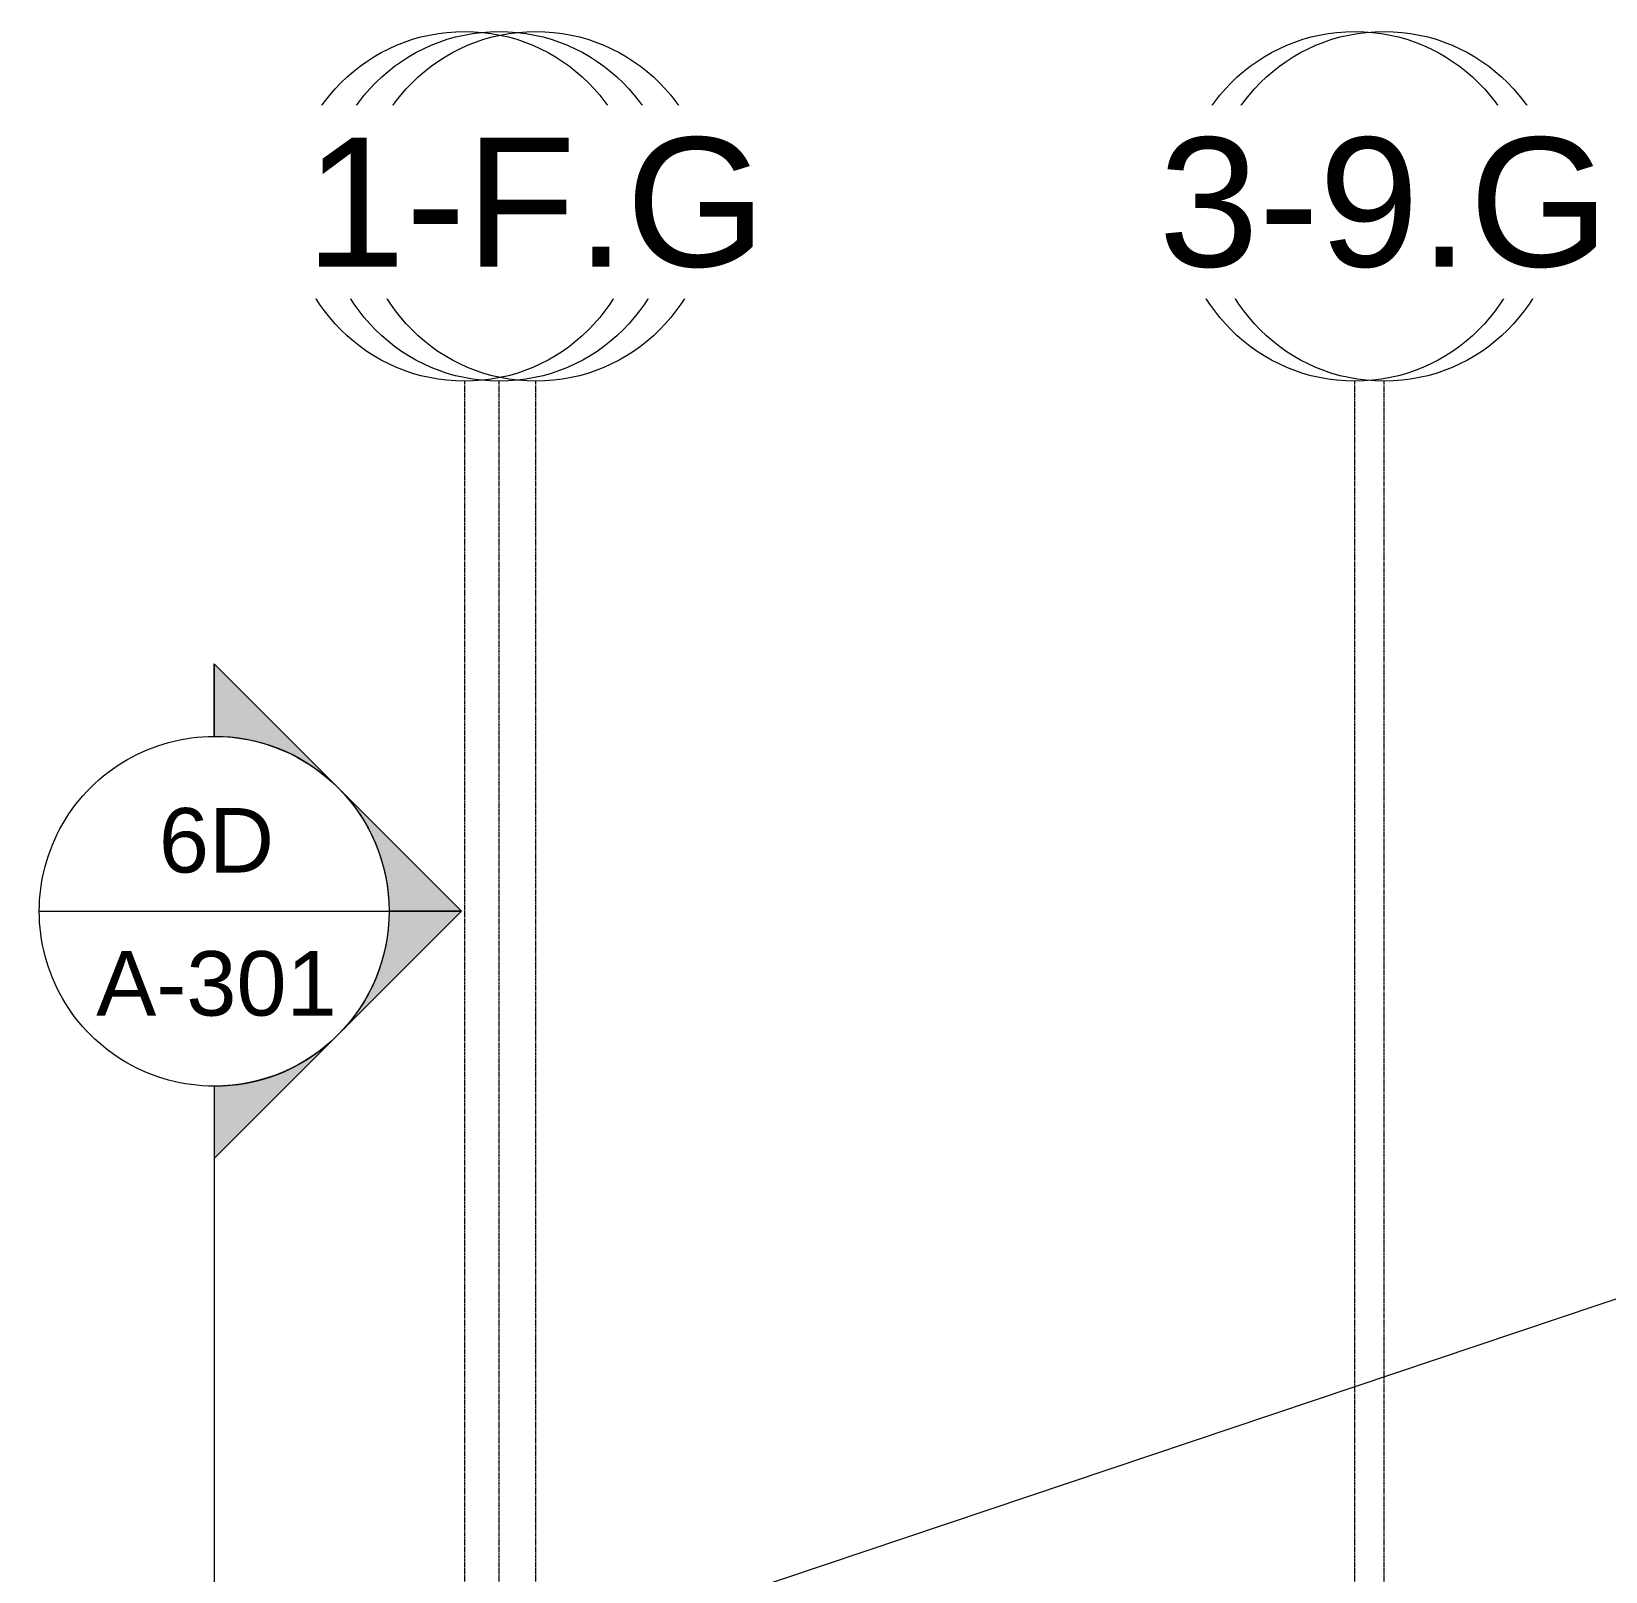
# Model space of a CAD drawing. Header units: inches. Extents: x -23445 to -32, y -314 to 853.
# Drawn here: x -7412.7 to -6980.8, y 411.9 to 834.7 of the extents above; entities that cross this region are included whole.
import ezdxf

# ---------------------------------------------------------------- set-up
doc = ezdxf.new("R2010")
doc.units = ezdxf.units.IN
doc.header["$MEASUREMENT"] = 0
doc.linetypes.add('Grid Line 1_2_', pattern=[0.8749999999999999, 0.4999999999999999, -0.125, 0.125, -0.125])
for name, color, linetype, lineweight in [('A-ANNO-IDEN', 131, 'Continuous', 9), ('G-ANNO-SYMB', 111, 'Continuous', 9), ('S-GRID', 1, 'Continuous', 9), ('S-GRID-IDEN', 1, 'Continuous', 9)]:
    doc.layers.add(name, color=color, linetype=linetype, lineweight=lineweight)
doc.styles.add('Arial_1', font='arial.ttf', dxfattribs={"height": 35.40718562874248})
doc.styles.add('Arial_2', font='arial.ttf', dxfattribs={"height": 17.70359281437124})

# ---------------------------------------------------------------- blocks, each defined once
blk = doc.blocks.new('Grid - Grid Head - Circle-14747-Building Section - North_South looking West _ Fitness Center')
at = {"layer": 'S-GRID-IDEN'}
blk.add_circle((-21143.80281039632, 786.6570754422739), 48, dxfattribs=at)
blk = doc.blocks.new('Section - Section Head - Filled-1526-Building Section - North_South looking West _ Fitness Center')
at = {"layer": 'G-ANNO-SYMB'}
h = blk.add_hatch(color=256, dxfattribs=at)
edge = h.paths.add_edge_path(flags=0)
edge.add_arc((-22248.8330880685, 593.1570754422742), 48.06247118192713, 89.99999999999989, 132.0783950246226, ccw=False)
edge.add_line((-22248.8330880685, 641.2195466242014), (-22248.8330880685, 661.0393264361825))
edge.add_line((-22248.8330880685, 661.0393264361825), (-22281.04199878177, 628.8304157229086))
h = blk.add_hatch(color=256, dxfattribs=at)
edge = h.paths.add_edge_path(flags=0)
edge.add_line((-22282.77421356545, 627.0982009392283), (-22316.7153390624, 593.1570754422742))
edge.add_line((-22316.7153390624, 593.1570754422742), (-22296.8330880685, 593.157075442274))
edge.add_arc((-22248.8330880685, 593.1570754422735), 48.00000000000296, 135, 179.9999999999997, ccw=False)
h = blk.add_hatch(color=256, dxfattribs=at)
edge = h.paths.add_edge_path(flags=0)
edge.add_arc((-22248.8330880685, 593.157075442274), 47.99999999999977, 180.0000000000001, 224.9999999999984, ccw=False)
edge.add_line((-22296.8330880685, 593.1570754422742), (-22316.7153390624, 593.1570754422743))
edge.add_line((-22316.7153390624, 593.1570754422743), (-22282.77421356545, 559.21594994532))
h = blk.add_hatch(color=256, dxfattribs=at)
edge = h.paths.add_edge_path(flags=0)
edge.add_line((-22281.04199878177, 557.4837351616393), (-22248.8330880685, 525.2748244483652))
edge.add_line((-22248.8330880685, 525.2748244483652), (-22248.8330880685, 545.0946042603463))
edge.add_arc((-22248.8330880685, 593.1570754422737), 48.06247118192778, 227.9216049753765, 270, ccw=False)
for p, q in [((-22316.7153390624, 593.1570754422743), (-22248.8330880685, 661.0393264361825)), ((-22281.04199878177, 628.8304157229086), (-22248.8330880685, 661.0393264361825)), ((-22248.8330880685, 641.157075442274), (-22248.8330880685, 661.0393264361825)), ((-22248.8330880685, 661.0393264361825), (-22248.8330880685, 641.2195466242014)), ((-22316.7153390624, 593.1570754422742), (-22282.77421356545, 627.0982009392283)), ((-22316.7153390624, 593.1570754422743), (-22248.8330880685, 525.2748244483656)), ((-22296.8330880685, 593.157075442274), (-22316.7153390624, 593.1570754422742)), ((-22282.77421356545, 559.21594994532), (-22316.7153390624, 593.1570754422743)), ((-22316.7153390624, 593.1570754422743), (-22296.8330880685, 593.1570754422742)), ((-22248.8330880685, 525.2748244483652), (-22281.04199878177, 557.4837351616393)), ((-22248.8330880685, 545.157075442274), (-22248.8330880685, 525.2748244483656)), ((-22248.8330880685, 545.0946042603463), (-22248.8330880685, 525.2748244483652))]:
    blk.add_line(p, q, dxfattribs=at)
for centre, radius, start, end in [((-22248.8330880685, 593.157075442274), 47.99999999999989, 89.99999999999987, 269.9999999999995), ((-22248.8330880685, 593.1570754422742), 48.06247118192713, 89.99999999999953, 132.0783950246223), ((-22248.8330880685, 593.157075442274), 47.99999999999994, 269.9999999999996, 89.99999999999993), ((-22248.8330880685, 593.1570754422735), 48.00000000000296, 134.9999999999997, 179.9999999999993), ((-22248.8330880685, 593.157075442274), 47.99999999999977, 179.9999999999997, 224.999999999998), ((-22248.8330880685, 593.1570754422737), 48.06247118192778, 227.9216049753762, 269.9999999999996)]:
    blk.add_arc(centre, radius, start, end, dxfattribs=at)

msp = doc.modelspace()

# ---------------------------------------------------------------- linework, layer by layer
at = {"layer": 'A-ANNO-IDEN', "color": 153}
msp.add_line((-7334.759217763349, 366.8719368486358), (-6967.997926831536, 490.0818517268227), dxfattribs=at)
at = {"layer": 'G-ANNO-SYMB'}
for p, q in [((-7410.527082162091, 593.1570754422739), (-7314.527082162091, 593.1570754422739)), ((-7362.527082162102, 545.1570754422744), (-7362.527082162102, -79.66080684492748))]:
    msp.add_line(p, q, dxfattribs=at)
at = {"layer": 'S-GRID', "linetype": 'Grid Line 1_2_'}
for p, q in [((-7293.807282580849, -293.0358781800439), (-7293.807282580849, 738.6570754422744)), ((-7284.307282580812, -293.0358781800439), (-7284.307282580812, 738.6570754422744)), ((-7274.307282580812, -293.0358781800439), (-7274.307282580812, 738.6570754422744)), ((-7049.557282580849, -293.0358781800439), (-7049.557282580849, 738.6570754422744)), ((-7041.557282580845, -293.0358781800439), (-7041.557282580845, 738.6570754422744))]:
    msp.add_line(p, q, dxfattribs=at)

# ---------------------------------------------------------------- block references
at = {"layer": 'G-ANNO-SYMB', "extrusion": (0, 0, -1)}
msp.add_blockref('Section - Section Head - Filled-1526-Building Section - North_South looking West _ Fitness Center', (29611.3601702306, 0), dxfattribs=at)
at = {"layer": 'S-GRID-IDEN'}
for p in [(13849.99552781548, 0), (14094.24552781549, 0)]:
    msp.add_blockref('Grid - Grid Head - Circle-14747-Building Section - North_South looking West _ Fitness Center', p, dxfattribs=at)

# ---------------------------------------------------------------- texts
at = {"layer": 'G-ANNO-SYMB', "char_height": 17.70359281437124, "attachment_point": 2, "line_spacing_factor": 0.9385317878468563, "style": 'Arial_2'}
for s, insert, width in [('6D', (-7361.912342200216, 621.4953245809785), 37.58399999999996), ('A-301', (-7361.912342200214, 582.2228362023129), 78.62399999999991)]:
    msp.add_mtext(s, dxfattribs=dict(at, insert=insert, width=width))

# ---------------------------------------------------------------- next in the draw order: texts
at = {"layer": 'S-GRID-IDEN', "char_height": 35.40718562874248, "width": 85.10399999999991, "attachment_point": 2, "line_spacing_factor": 0.9385317878468563, "style": 'Arial_1', "bg_fill": 3, "box_fill_scale": 1.25, "bg_fill_color": 0, "bg_fill_transparency": 0}
for s, insert in [('3-8', (-7293.816509882904, 805.5308123521395)), ('3-9', (-7049.566509882904, 805.5308123521395))]:
    msp.add_mtext(s, dxfattribs=dict(at, insert=insert))

# ---------------------------------------------------------------- next in the draw order: block references
at = {"layer": 'S-GRID-IDEN'}
for p in [(13859.49552781553, 0), (14102.2455278155, 0)]:
    msp.add_blockref('Grid - Grid Head - Circle-14747-Building Section - North_South looking West _ Fitness Center', p, dxfattribs=at)

# ---------------------------------------------------------------- next in the draw order: texts
at = {"layer": 'S-GRID-IDEN', "char_height": 35.40718562874248, "attachment_point": 2, "line_spacing_factor": 0.9385317878468563, "style": 'Arial_1', "bg_fill": 3, "box_fill_scale": 1.25, "bg_fill_color": 0, "bg_fill_transparency": 0}
for s, insert, width in [('1-F', (-7284.316509882869, 805.5308123521395), 88.1279999999999), ('3-9.G', (-7041.566509882902, 805.5308123521395), 147.3119999999998)]:
    msp.add_mtext(s, dxfattribs=dict(at, insert=insert, width=width))

# ---------------------------------------------------------------- next in the draw order: block references
at = {"layer": 'S-GRID-IDEN'}
msp.add_blockref('Grid - Grid Head - Circle-14747-Building Section - North_South looking West _ Fitness Center', (13869.49552781553, 0), dxfattribs=at)

# ---------------------------------------------------------------- next in the draw order: texts
at = {"layer": 'S-GRID-IDEN', "insert": (-7274.316509882868, 805.5308123521395), "char_height": 35.40718562874248, "width": 150.3359999999998, "attachment_point": 2, "line_spacing_factor": 0.9385317878468563, "style": 'Arial_1', "bg_fill": 3, "box_fill_scale": 1.25, "bg_fill_color": 0, "bg_fill_transparency": 0}
msp.add_mtext('1-F.G', dxfattribs=at)

doc.saveas('drawing.dxf')
